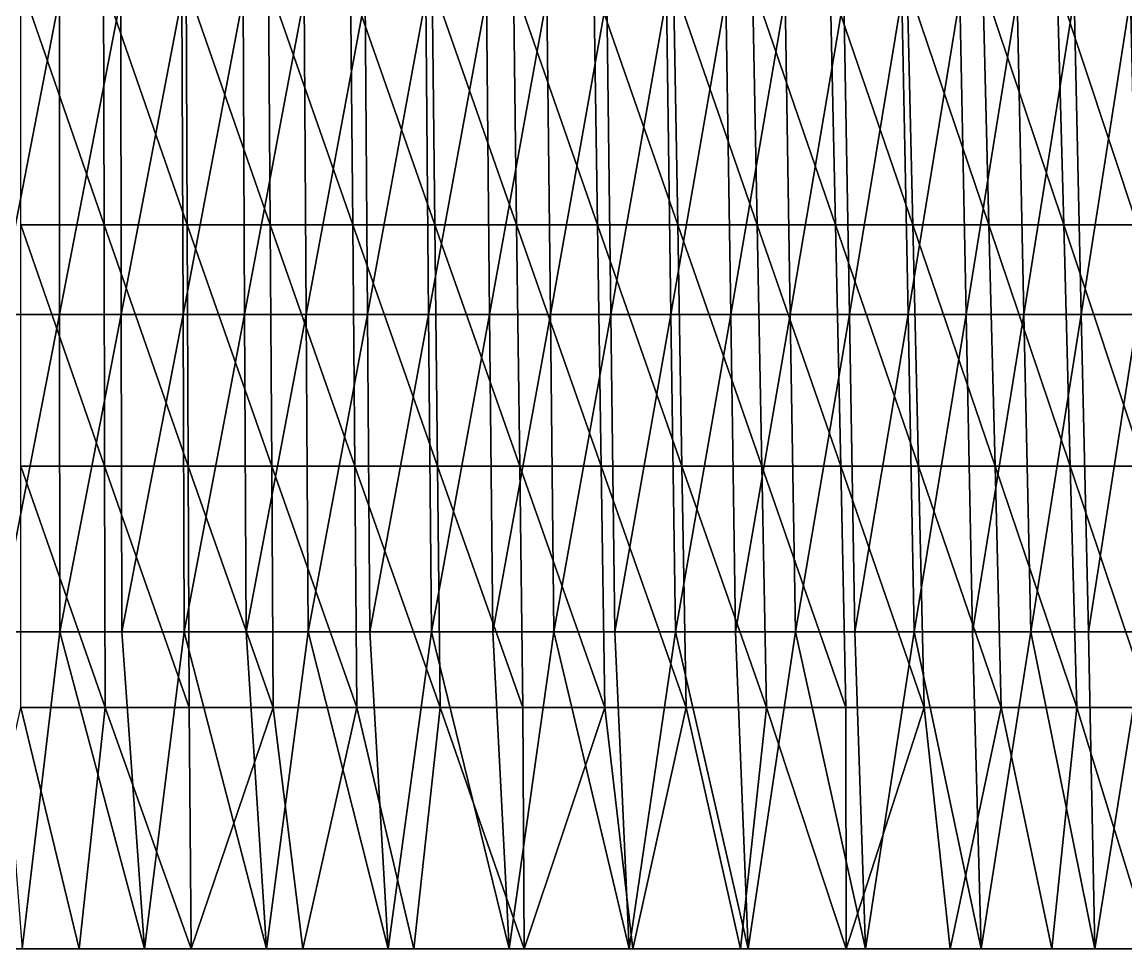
# Model space of a CAD drawing. Extents: x -53 to 3.8, y 0 to 88.2.
# Drawn here: x -24.65 to -14.61, y 0 to 8.43 of the extents above; entities that cross this region are included whole.
import ezdxf

# ---------------------------------------------------------------- set-up
doc = ezdxf.new("R2010")
doc.units = 0

msp = doc.modelspace()

# ---------------------------------------------------------------- linework, layer by layer
for points in [[(-23.9014, 6.58584, 32.4354), (-24.6583, 6.58584, 32.4484), (-24.6577, 8.78113, 32.0136)], [(-23.9058, 8.78113, 32.0008), (-23.9014, 6.58584, 32.4354), (-24.6577, 8.78113, 32.0136)], [(-23.1455, 6.58584, 32.395), (-23.9014, 6.58584, 32.4354), (-23.9058, 8.78113, 32.0008)], [(-23.1549, 8.78113, 31.9608), (-23.1455, 6.58584, 32.395), (-23.9058, 8.78113, 32.0008)], [(-22.3915, 6.58584, 32.3272), (-23.1455, 6.58584, 32.395), (-23.1549, 8.78113, 31.9608)], [(-22.4058, 8.78113, 31.8937), (-22.3915, 6.58584, 32.3272), (-23.1549, 8.78113, 31.9608)], [(-21.6405, 6.58584, 32.2322), (-22.3915, 6.58584, 32.3272), (-22.4058, 8.78113, 31.8937)], [(-21.6597, 8.78113, 31.7997), (-21.6405, 6.58584, 32.2322), (-22.4058, 8.78113, 31.8937)], [(-20.8933, 6.58584, 32.1102), (-21.6405, 6.58584, 32.2322), (-21.6597, 8.78113, 31.7997)], [(-20.9174, 8.78113, 31.6791), (-20.8933, 6.58584, 32.1102), (-21.6597, 8.78113, 31.7997)], [(-20.1511, 6.58584, 31.9614), (-20.8933, 6.58584, 32.1102), (-20.9174, 8.78113, 31.6791)], [(-20.18, 8.78113, 31.5318), (-20.1511, 6.58584, 31.9614), (-20.9174, 8.78113, 31.6791)], [(-19.4147, 6.58584, 31.7859), (-20.1511, 6.58584, 31.9614), (-20.18, 8.78113, 31.5318)], [(-19.4483, 8.78113, 31.3582), (-19.4147, 6.58584, 31.7859), (-20.18, 8.78113, 31.5318)], [(-18.6853, 6.58584, 31.5838), (-19.4147, 6.58584, 31.7859), (-19.4483, 8.78113, 31.3582)], [(-18.7235, 8.78113, 31.1583), (-18.6853, 6.58584, 31.5838), (-19.4483, 8.78113, 31.3582)], [(-17.9636, 6.58584, 31.3554), (-18.6853, 6.58584, 31.5838), (-18.7235, 8.78113, 31.1583)], [(-18.0063, 8.78113, 30.9323), (-17.9636, 6.58584, 31.3554), (-18.7235, 8.78113, 31.1583)], [(-17.2508, 6.58584, 31.1008), (-17.9636, 6.58584, 31.3554), (-18.0063, 8.78113, 30.9323)], [(-17.2979, 8.78113, 30.6804), (-17.2508, 6.58584, 31.1008), (-18.0063, 8.78113, 30.9323)], [(-16.5478, 6.58584, 30.8201), (-17.2508, 6.58584, 31.1008), (-17.2979, 8.78113, 30.6804)], [(-16.5991, 8.78113, 30.4027), (-16.5478, 6.58584, 30.8201), (-17.2979, 8.78113, 30.6804)], [(-15.8559, 6.58584, 30.5137), (-16.5478, 6.58584, 30.8201), (-16.5991, 8.78113, 30.4027)], [(-15.9112, 8.78113, 30.0994), (-15.8559, 6.58584, 30.5137), (-16.5991, 8.78113, 30.4027)], [(-15.1757, 6.58584, 30.182), (-15.8559, 6.58584, 30.5137), (-15.9112, 8.78113, 30.0994)], [(-15.2349, 8.78113, 29.7713), (-15.1757, 6.58584, 30.182), (-15.9112, 8.78113, 30.0994)], [(-14.508, 6.58584, 29.8258), (-15.1757, 6.58584, 30.182), (-15.2349, 8.78113, 29.7713)], [(-14.571, 8.78113, 29.4188), (-14.508, 6.58584, 29.8258), (-15.2349, 8.78113, 29.7713)], [(-24.3073, 8.65545, 36.0349), (-24.8649, 8.65545, 36.0356), (-24.8674, 5.7703, 36.607)], [(-24.8674, 5.7703, 36.607), (-24.3059, 5.7703, 36.6063), (-24.3073, 8.65545, 36.0349)], [(-24.3059, 5.7703, 36.6063), (-23.75, 8.65545, 36.0217), (-24.3073, 8.65545, 36.0349)], [(-23.75, 8.65545, 36.0217), (-24.3059, 5.7703, 36.6063), (-23.7445, 5.7703, 36.593)], [(-23.193, 8.65545, 35.9961), (-23.75, 8.65545, 36.0217), (-23.7445, 5.7703, 36.593)], [(-23.7445, 5.7703, 36.593), (-23.1836, 5.7703, 36.567), (-23.193, 8.65545, 35.9961)], [(-23.1836, 5.7703, 36.567), (-22.6368, 8.65545, 35.958), (-23.193, 8.65545, 35.9961)], [(-22.6368, 8.65545, 35.958), (-23.1836, 5.7703, 36.567), (-22.6234, 5.7703, 36.5285)], [(-22.0816, 8.65545, 35.9074), (-22.6368, 8.65545, 35.958), (-22.6234, 5.7703, 36.5285)], [(-22.6234, 5.7703, 36.5285), (-22.0643, 5.7703, 36.4773), (-22.0816, 8.65545, 35.9074)], [(-22.0643, 5.7703, 36.4773), (-21.5276, 8.65545, 35.8443), (-22.0816, 8.65545, 35.9074)], [(-21.5276, 8.65545, 35.8443), (-22.0643, 5.7703, 36.4773), (-21.5064, 5.7703, 36.4136)], [(-20.9752, 8.65545, 35.7688), (-21.5276, 8.65545, 35.8443), (-21.5064, 5.7703, 36.4136)], [(-21.5064, 5.7703, 36.4136), (-20.9502, 5.7703, 36.3371), (-20.9752, 8.65545, 35.7688)], [(-20.9502, 5.7703, 36.3371), (-20.4247, 8.65545, 35.6807), (-20.9752, 8.65545, 35.7688)], [(-20.4247, 8.65545, 35.6807), (-20.9502, 5.7703, 36.3371), (-20.3958, 5.7703, 36.248)], [(-19.8763, 8.65545, 35.5801), (-20.4247, 8.65545, 35.6807), (-20.3958, 5.7703, 36.248)], [(-20.3958, 5.7703, 36.248), (-19.8436, 5.7703, 36.1463), (-19.8763, 8.65545, 35.5801)], [(-19.8436, 5.7703, 36.1463), (-19.3303, 8.65545, 35.4672), (-19.8763, 8.65545, 35.5801)], [(-19.3303, 8.65545, 35.4672), (-19.8436, 5.7703, 36.1463), (-19.2938, 5.7703, 36.032)], [(-18.7871, 8.65545, 35.3419), (-19.3303, 8.65545, 35.4672), (-19.2938, 5.7703, 36.032)], [(-19.2938, 5.7703, 36.032), (-18.7468, 5.7703, 35.9053), (-18.7871, 8.65545, 35.3419)], [(-18.7468, 5.7703, 35.9053), (-18.2468, 8.65545, 35.2044), (-18.7871, 8.65545, 35.3419)], [(-18.2468, 8.65545, 35.2044), (-18.7468, 5.7703, 35.9053), (-18.2028, 5.7703, 35.7662)], [(-17.7097, 8.65545, 35.0549), (-18.2468, 8.65545, 35.2044), (-18.2028, 5.7703, 35.7662)], [(-17.7097, 8.65545, 35.0549), (-18.2028, 5.7703, 35.7662), (-17.6621, 5.7703, 35.615)], [(-17.6621, 5.7703, 35.615), (-17.1761, 8.65545, 34.8933), (-17.7097, 8.65545, 35.0549)], [(-17.1249, 5.7703, 35.4515), (-17.1761, 8.65545, 34.8933), (-17.6621, 5.7703, 35.615)], [(-17.1761, 8.65545, 34.8933), (-17.1249, 5.7703, 35.4515), (-16.6463, 8.65545, 34.7199)], [(-16.6463, 8.65545, 34.7199), (-17.1249, 5.7703, 35.4515), (-16.5915, 5.7703, 35.2761)], [(-16.6463, 8.65545, 34.7199), (-16.5915, 5.7703, 35.2761), (-16.1204, 8.65545, 34.5346)], [(-16.1204, 8.65545, 34.5346), (-16.5915, 5.7703, 35.2761), (-16.0622, 5.7703, 35.0887)], [(-16.0622, 5.7703, 35.0887), (-15.5989, 8.65545, 34.3376), (-16.1204, 8.65545, 34.5346)], [(-15.5373, 5.7703, 34.8894), (-15.5989, 8.65545, 34.3376), (-16.0622, 5.7703, 35.0887)], [(-15.5373, 5.7703, 34.8894), (-15.0819, 8.65545, 34.1291), (-15.5989, 8.65545, 34.3376)], [(-15.0169, 5.7703, 34.6785), (-15.0819, 8.65545, 34.1291), (-15.5373, 5.7703, 34.8894)], [(-15.0819, 8.65545, 34.1291), (-15.0169, 5.7703, 34.6785), (-14.5697, 8.65545, 33.909)], [(-14.5697, 8.65545, 33.909), (-15.0169, 5.7703, 34.6785), (-14.5015, 5.7703, 34.4559)], [(-24.6583, 6.58584, 32.4484), (-23.897, 4.39056, 32.8701), (-24.6588, 4.39056, 32.8831)], [(-23.9014, 6.58584, 32.4354), (-23.897, 4.39056, 32.8701), (-24.6583, 6.58584, 32.4484)], [(-23.9014, 6.58584, 32.4354), (-23.1361, 4.39056, 32.8292), (-23.897, 4.39056, 32.8701)], [(-23.1455, 6.58584, 32.395), (-23.1361, 4.39056, 32.8292), (-23.9014, 6.58584, 32.4354)], [(-23.1455, 6.58584, 32.395), (-22.3771, 4.39056, 32.7607), (-23.1361, 4.39056, 32.8292)], [(-22.3915, 6.58584, 32.3272), (-22.3771, 4.39056, 32.7607), (-23.1455, 6.58584, 32.395)], [(-22.3915, 6.58584, 32.3272), (-21.6212, 4.39056, 32.6647), (-22.3771, 4.39056, 32.7607)], [(-21.6405, 6.58584, 32.2322), (-21.6212, 4.39056, 32.6647), (-22.3915, 6.58584, 32.3272)], [(-21.6405, 6.58584, 32.2322), (-20.8692, 4.39056, 32.5414), (-21.6212, 4.39056, 32.6647)], [(-20.8933, 6.58584, 32.1102), (-20.8692, 4.39056, 32.5414), (-21.6405, 6.58584, 32.2322)], [(-20.8933, 6.58584, 32.1102), (-20.1222, 4.39056, 32.391), (-20.8692, 4.39056, 32.5414)], [(-20.1511, 6.58584, 31.9614), (-20.1222, 4.39056, 32.391), (-20.8933, 6.58584, 32.1102)], [(-20.1511, 6.58584, 31.9614), (-19.4147, 6.58584, 31.7859), (-19.3811, 4.39056, 32.2136)], [(-20.1222, 4.39056, 32.391), (-20.1511, 6.58584, 31.9614), (-19.3811, 4.39056, 32.2136)], [(-19.4147, 6.58584, 31.7859), (-18.6471, 4.39056, 32.0094), (-19.3811, 4.39056, 32.2136)], [(-18.6853, 6.58584, 31.5838), (-18.6471, 4.39056, 32.0094), (-19.4147, 6.58584, 31.7859)], [(-18.6853, 6.58584, 31.5838), (-17.9209, 4.39056, 31.7786), (-18.6471, 4.39056, 32.0094)], [(-17.9636, 6.58584, 31.3554), (-17.9209, 4.39056, 31.7786), (-18.6853, 6.58584, 31.5838)], [(-17.9636, 6.58584, 31.3554), (-17.2037, 4.39056, 31.5212), (-17.9209, 4.39056, 31.7786)], [(-17.2508, 6.58584, 31.1008), (-17.2037, 4.39056, 31.5212), (-17.9636, 6.58584, 31.3554)], [(-17.2508, 6.58584, 31.1008), (-16.4966, 4.39056, 31.2376), (-17.2037, 4.39056, 31.5212)], [(-16.5478, 6.58584, 30.8201), (-16.4966, 4.39056, 31.2376), (-17.2508, 6.58584, 31.1008)], [(-16.5478, 6.58584, 30.8201), (-15.8005, 4.39056, 30.9279), (-16.4966, 4.39056, 31.2376)], [(-15.8559, 6.58584, 30.5137), (-15.8005, 4.39056, 30.9279), (-16.5478, 6.58584, 30.8201)], [(-15.8559, 6.58584, 30.5137), (-15.1164, 4.39056, 30.5928), (-15.8005, 4.39056, 30.9279)], [(-15.1757, 6.58584, 30.182), (-15.1164, 4.39056, 30.5928), (-15.8559, 6.58584, 30.5137)], [(-15.1757, 6.58584, 30.182), (-14.4451, 4.39056, 30.2328), (-15.1164, 4.39056, 30.5928)], [(-14.508, 6.58584, 29.8258), (-14.4451, 4.39056, 30.2328), (-15.1757, 6.58584, 30.182)], [(-24.3059, 5.7703, 36.6063), (-24.8699, 2.88515, 37.1783), (-24.3044, 2.88515, 37.1776)], [(-24.8699, 2.88515, 37.1783), (-24.3059, 5.7703, 36.6063), (-24.8674, 5.7703, 36.607)], [(-23.7445, 5.7703, 36.593), (-24.3059, 5.7703, 36.6063), (-24.3044, 2.88515, 37.1776)], [(-24.3044, 2.88515, 37.1776), (-23.7391, 2.88515, 37.1642), (-23.7445, 5.7703, 36.593)], [(-23.7391, 2.88515, 37.1642), (-23.1836, 5.7703, 36.567), (-23.7445, 5.7703, 36.593)], [(-23.1836, 5.7703, 36.567), (-23.7391, 2.88515, 37.1642), (-23.1742, 2.88515, 37.138)], [(-22.6234, 5.7703, 36.5285), (-23.1836, 5.7703, 36.567), (-23.1742, 2.88515, 37.138)], [(-23.1742, 2.88515, 37.138), (-22.6101, 2.88515, 37.099), (-22.6234, 5.7703, 36.5285)], [(-22.6101, 2.88515, 37.099), (-22.0643, 5.7703, 36.4773), (-22.6234, 5.7703, 36.5285)], [(-22.0643, 5.7703, 36.4773), (-22.6101, 2.88515, 37.099), (-22.047, 2.88515, 37.0473)], [(-21.5064, 5.7703, 36.4136), (-22.0643, 5.7703, 36.4773), (-22.047, 2.88515, 37.0473)], [(-22.047, 2.88515, 37.0473), (-21.4852, 2.88515, 36.9828), (-21.5064, 5.7703, 36.4136)], [(-21.4852, 2.88515, 36.9828), (-20.9502, 5.7703, 36.3371), (-21.5064, 5.7703, 36.4136)], [(-20.9502, 5.7703, 36.3371), (-21.4852, 2.88515, 36.9828), (-20.9251, 2.88515, 36.9055)], [(-20.3958, 5.7703, 36.248), (-20.9502, 5.7703, 36.3371), (-20.9251, 2.88515, 36.9055)], [(-20.9251, 2.88515, 36.9055), (-20.3668, 2.88515, 36.8153), (-20.3958, 5.7703, 36.248)], [(-20.3668, 2.88515, 36.8153), (-19.8436, 5.7703, 36.1463), (-20.3958, 5.7703, 36.248)], [(-19.8436, 5.7703, 36.1463), (-20.3668, 2.88515, 36.8153), (-19.8108, 2.88515, 36.7124)], [(-19.2938, 5.7703, 36.032), (-19.8436, 5.7703, 36.1463), (-19.8108, 2.88515, 36.7124)], [(-19.8108, 2.88515, 36.7124), (-19.2573, 2.88515, 36.5969), (-19.2938, 5.7703, 36.032)], [(-19.2573, 2.88515, 36.5969), (-18.7468, 5.7703, 35.9053), (-19.2938, 5.7703, 36.032)], [(-18.7468, 5.7703, 35.9053), (-19.2573, 2.88515, 36.5969), (-18.7065, 2.88515, 36.4687)], [(-18.7468, 5.7703, 35.9053), (-18.7065, 2.88515, 36.4687), (-18.2028, 5.7703, 35.7662)], [(-18.2028, 5.7703, 35.7662), (-18.7065, 2.88515, 36.4687), (-18.1588, 2.88515, 36.328)], [(-18.2028, 5.7703, 35.7662), (-18.1588, 2.88515, 36.328), (-17.6621, 5.7703, 35.615)], [(-18.1588, 2.88515, 36.328), (-17.6145, 2.88515, 36.175), (-17.6621, 5.7703, 35.615)], [(-17.6145, 2.88515, 36.175), (-17.1249, 5.7703, 35.4515), (-17.6621, 5.7703, 35.615)], [(-17.0737, 2.88515, 36.0097), (-17.1249, 5.7703, 35.4515), (-17.6145, 2.88515, 36.175)], [(-17.1249, 5.7703, 35.4515), (-17.0737, 2.88515, 36.0097), (-16.5915, 5.7703, 35.2761)], [(-16.5915, 5.7703, 35.2761), (-17.0737, 2.88515, 36.0097), (-16.5368, 2.88515, 35.8323)], [(-16.5915, 5.7703, 35.2761), (-16.5368, 2.88515, 35.8323), (-16.0622, 5.7703, 35.0887)], [(-16.0622, 5.7703, 35.0887), (-16.5368, 2.88515, 35.8323), (-16.004, 2.88515, 35.6427)], [(-16.004, 2.88515, 35.6427), (-15.5373, 5.7703, 34.8894), (-16.0622, 5.7703, 35.0887)], [(-15.4757, 2.88515, 35.4412), (-15.5373, 5.7703, 34.8894), (-16.004, 2.88515, 35.6427)], [(-15.4757, 2.88515, 35.4412), (-15.0169, 5.7703, 34.6785), (-15.5373, 5.7703, 34.8894)], [(-14.952, 2.88515, 35.2278), (-15.0169, 5.7703, 34.6785), (-15.4757, 2.88515, 35.4412)], [(-15.0169, 5.7703, 34.6785), (-14.952, 2.88515, 35.2278), (-14.5015, 5.7703, 34.4559)], [(-14.5015, 5.7703, 34.4559), (-14.952, 2.88515, 35.2278), (-14.4333, 2.88515, 35.0027)], [(-24.6588, 4.39056, 32.8831), (-23.8925, 2.19528, 33.3047), (-24.6594, 2.19528, 33.3179)], [(-23.897, 4.39056, 32.8701), (-23.8925, 2.19528, 33.3047), (-24.6588, 4.39056, 32.8831)], [(-23.897, 4.39056, 32.8701), (-23.1267, 2.19528, 33.2634), (-23.8925, 2.19528, 33.3047)], [(-23.1361, 4.39056, 32.8292), (-23.1267, 2.19528, 33.2634), (-23.897, 4.39056, 32.8701)], [(-23.1361, 4.39056, 32.8292), (-22.3628, 2.19528, 33.1942), (-23.1267, 2.19528, 33.2634)], [(-22.3771, 4.39056, 32.7607), (-22.3628, 2.19528, 33.1942), (-23.1361, 4.39056, 32.8292)], [(-22.3771, 4.39056, 32.7607), (-21.6019, 2.19528, 33.0972), (-22.3628, 2.19528, 33.1942)], [(-21.6212, 4.39056, 32.6647), (-21.6019, 2.19528, 33.0972), (-22.3771, 4.39056, 32.7607)], [(-21.6212, 4.39056, 32.6647), (-20.8451, 2.19528, 32.9726), (-21.6019, 2.19528, 33.0972)], [(-20.8692, 4.39056, 32.5414), (-20.8451, 2.19528, 32.9726), (-21.6212, 4.39056, 32.6647)], [(-20.8692, 4.39056, 32.5414), (-20.0933, 2.19528, 32.8206), (-20.8451, 2.19528, 32.9726)], [(-20.1222, 4.39056, 32.391), (-20.0933, 2.19528, 32.8206), (-20.8692, 4.39056, 32.5414)], [(-19.3476, 2.19528, 32.6413), (-20.0933, 2.19528, 32.8206), (-20.1222, 4.39056, 32.391)], [(-19.3476, 2.19528, 32.6413), (-20.1222, 4.39056, 32.391), (-19.3811, 4.39056, 32.2136)], [(-19.3811, 4.39056, 32.2136), (-18.6089, 2.19528, 32.435), (-19.3476, 2.19528, 32.6413)], [(-18.6471, 4.39056, 32.0094), (-18.6089, 2.19528, 32.435), (-19.3811, 4.39056, 32.2136)], [(-18.6471, 4.39056, 32.0094), (-17.8782, 2.19528, 32.2017), (-18.6089, 2.19528, 32.435)], [(-17.9209, 4.39056, 31.7786), (-17.8782, 2.19528, 32.2017), (-18.6471, 4.39056, 32.0094)], [(-17.9209, 4.39056, 31.7786), (-17.1567, 2.19528, 31.9417), (-17.8782, 2.19528, 32.2017)], [(-17.2037, 4.39056, 31.5212), (-17.1567, 2.19528, 31.9417), (-17.9209, 4.39056, 31.7786)], [(-17.2037, 4.39056, 31.5212), (-16.4453, 2.19528, 31.6551), (-17.1567, 2.19528, 31.9417)], [(-16.4966, 4.39056, 31.2376), (-16.4453, 2.19528, 31.6551), (-17.2037, 4.39056, 31.5212)], [(-16.4966, 4.39056, 31.2376), (-15.7452, 2.19528, 31.3421), (-16.4453, 2.19528, 31.6551)], [(-15.8005, 4.39056, 30.9279), (-15.7452, 2.19528, 31.3421), (-16.4966, 4.39056, 31.2376)], [(-15.8005, 4.39056, 30.9279), (-15.0572, 2.19528, 31.0035), (-15.7452, 2.19528, 31.3421)], [(-15.1164, 4.39056, 30.5928), (-15.0572, 2.19528, 31.0035), (-15.8005, 4.39056, 30.9279)], [(-15.1164, 4.39056, 30.5928), (-14.3821, 2.19528, 30.6398), (-15.0572, 2.19528, 31.0035)], [(-14.4451, 4.39056, 30.2328), (-14.3821, 2.19528, 30.6398), (-15.1164, 4.39056, 30.5928)], [(-24.3044, 2.88515, 37.1776), (-24.8699, 2.88515, 37.1783), (-24.6475, 0, 37.753)], [(-23.5345, 0, 37.7292), (-24.3044, 2.88515, 37.1776), (-24.6475, 0, 37.753)], [(-23.7391, 2.88515, 37.1642), (-24.3044, 2.88515, 37.1776), (-23.5345, 0, 37.7292)], [(-23.1742, 2.88515, 37.138), (-23.7391, 2.88515, 37.1642), (-23.5345, 0, 37.7292)], [(-22.4236, 0, 37.6559), (-23.1742, 2.88515, 37.138), (-23.5345, 0, 37.7292)], [(-22.6101, 2.88515, 37.099), (-23.1742, 2.88515, 37.138), (-22.4236, 0, 37.6559)], [(-22.047, 2.88515, 37.0473), (-22.6101, 2.88515, 37.099), (-22.4236, 0, 37.6559)], [(-21.3172, 0, 37.5332), (-22.047, 2.88515, 37.0473), (-22.4236, 0, 37.6559)], [(-21.4852, 2.88515, 36.9828), (-22.047, 2.88515, 37.0473), (-21.3172, 0, 37.5332)], [(-20.9251, 2.88515, 36.9055), (-21.4852, 2.88515, 36.9828), (-21.3172, 0, 37.5332)], [(-20.2172, 0, 37.3614), (-20.9251, 2.88515, 36.9055), (-21.3172, 0, 37.5332)], [(-20.3668, 2.88515, 36.8153), (-20.9251, 2.88515, 36.9055), (-20.2172, 0, 37.3614)], [(-19.8108, 2.88515, 36.7124), (-20.3668, 2.88515, 36.8153), (-20.2172, 0, 37.3614)], [(-20.2172, 0, 37.3614), (-19.126, 0, 37.1407), (-19.8108, 2.88515, 36.7124)], [(-19.126, 0, 37.1407), (-19.2573, 2.88515, 36.5969), (-19.8108, 2.88515, 36.7124)], [(-19.2573, 2.88515, 36.5969), (-19.126, 0, 37.1407), (-18.7065, 2.88515, 36.4687)], [(-18.7065, 2.88515, 36.4687), (-19.126, 0, 37.1407), (-18.0458, 0, 36.8717)], [(-18.7065, 2.88515, 36.4687), (-18.0458, 0, 36.8717), (-18.1588, 2.88515, 36.328)], [(-18.1588, 2.88515, 36.328), (-18.0458, 0, 36.8717), (-17.6145, 2.88515, 36.175)], [(-18.0458, 0, 36.8717), (-16.9785, 0, 36.5549), (-17.6145, 2.88515, 36.175)], [(-17.6145, 2.88515, 36.175), (-16.9785, 0, 36.5549), (-17.0737, 2.88515, 36.0097)], [(-17.0737, 2.88515, 36.0097), (-16.9785, 0, 36.5549), (-16.5368, 2.88515, 35.8323)], [(-16.5368, 2.88515, 35.8323), (-16.9785, 0, 36.5549), (-15.9264, 0, 36.1909)], [(-16.5368, 2.88515, 35.8323), (-15.9264, 0, 36.1909), (-16.004, 2.88515, 35.6427)], [(-16.004, 2.88515, 35.6427), (-15.9264, 0, 36.1909), (-15.4757, 2.88515, 35.4412)], [(-15.9264, 0, 36.1909), (-14.8916, 0, 35.7804), (-15.4757, 2.88515, 35.4412)], [(-15.4757, 2.88515, 35.4412), (-14.8916, 0, 35.7804), (-14.952, 2.88515, 35.2278)], [(-14.952, 2.88515, 35.2278), (-14.8916, 0, 35.7804), (-14.4333, 2.88515, 35.0027)], [(-14.4333, 2.88515, 35.0027), (-14.8916, 0, 35.7804), (-13.8761, 0, 35.3242)], [(-24.1287, 0, 33.7471), (-25.1491, 0, 33.7465), (-24.6594, 2.19528, 33.3179)], [(-23.8925, 2.19528, 33.3047), (-24.1287, 0, 33.7471), (-24.6594, 2.19528, 33.3179)], [(-23.1095, 0, 33.6982), (-24.1287, 0, 33.7471), (-23.8925, 2.19528, 33.3047)], [(-23.1267, 2.19528, 33.2634), (-23.1095, 0, 33.6982), (-23.8925, 2.19528, 33.3047)], [(-22.3628, 2.19528, 33.1942), (-23.1095, 0, 33.6982), (-23.1267, 2.19528, 33.2634)], [(-22.3628, 2.19528, 33.1942), (-22.0938, 0, 33.5999), (-23.1095, 0, 33.6982)], [(-21.6019, 2.19528, 33.0972), (-22.0938, 0, 33.5999), (-22.3628, 2.19528, 33.1942)], [(-21.6019, 2.19528, 33.0972), (-21.0841, 0, 33.4523), (-22.0938, 0, 33.5999)], [(-20.8451, 2.19528, 32.9726), (-21.0841, 0, 33.4523), (-21.6019, 2.19528, 33.0972)], [(-20.8451, 2.19528, 32.9726), (-20.0828, 0, 33.2559), (-21.0841, 0, 33.4523)], [(-20.0933, 2.19528, 32.8206), (-20.0828, 0, 33.2559), (-20.8451, 2.19528, 32.9726)], [(-19.3476, 2.19528, 32.6413), (-20.0828, 0, 33.2559), (-20.0933, 2.19528, 32.8206)], [(-19.0922, 0, 33.011), (-20.0828, 0, 33.2559), (-19.3476, 2.19528, 32.6413)], [(-18.6089, 2.19528, 32.435), (-19.0922, 0, 33.011), (-19.3476, 2.19528, 32.6413)], [(-18.1147, 0, 32.7184), (-19.0922, 0, 33.011), (-18.6089, 2.19528, 32.435)], [(-17.8782, 2.19528, 32.2017), (-18.1147, 0, 32.7184), (-18.6089, 2.19528, 32.435)], [(-17.1525, 0, 32.3785), (-18.1147, 0, 32.7184), (-17.8782, 2.19528, 32.2017)], [(-17.1567, 2.19528, 31.9417), (-17.1525, 0, 32.3785), (-17.8782, 2.19528, 32.2017)], [(-16.4453, 2.19528, 31.6551), (-17.1525, 0, 32.3785), (-17.1567, 2.19528, 31.9417)], [(-16.4453, 2.19528, 31.6551), (-16.208, 0, 31.9924), (-17.1525, 0, 32.3785)], [(-15.7452, 2.19528, 31.3421), (-16.208, 0, 31.9924), (-16.4453, 2.19528, 31.6551)], [(-15.7452, 2.19528, 31.3421), (-15.2833, 0, 31.5608), (-16.208, 0, 31.9924)], [(-15.0572, 2.19528, 31.0035), (-15.2833, 0, 31.5608), (-15.7452, 2.19528, 31.3421)], [(-15.0572, 2.19528, 31.0035), (-14.3807, 0, 31.0848), (-15.2833, 0, 31.5608)], [(-14.3821, 2.19528, 30.6398), (-14.3807, 0, 31.0848), (-15.0572, 2.19528, 31.0035)], [(-24.1287, 0, 33.7471), (-24.6475, 0, 37.753), (-25.1491, 0, 33.7465)], [(-23.5345, 0, 37.7292), (-24.6475, 0, 37.753), (-24.1287, 0, 33.7471)], [(-23.1095, 0, 33.6982), (-23.5345, 0, 37.7292), (-24.1287, 0, 33.7471)], [(-22.4236, 0, 37.6559), (-23.5345, 0, 37.7292), (-23.1095, 0, 33.6982)], [(-21.3172, 0, 37.5332), (-22.4236, 0, 37.6559), (-23.1095, 0, 33.6982)], [(-22.0938, 0, 33.5999), (-21.3172, 0, 37.5332), (-23.1095, 0, 33.6982)], [(-20.2172, 0, 37.3614), (-21.3172, 0, 37.5332), (-22.0938, 0, 33.5999)], [(-21.0841, 0, 33.4523), (-20.2172, 0, 37.3614), (-22.0938, 0, 33.5999)], [(-19.126, 0, 37.1407), (-20.2172, 0, 37.3614), (-21.0841, 0, 33.4523)], [(-18.0458, 0, 36.8717), (-19.126, 0, 37.1407), (-21.0841, 0, 33.4523)], [(-20.0828, 0, 33.2559), (-18.0458, 0, 36.8717), (-21.0841, 0, 33.4523)], [(-16.9785, 0, 36.5549), (-18.0458, 0, 36.8717), (-20.0828, 0, 33.2559)], [(-19.0922, 0, 33.011), (-16.9785, 0, 36.5549), (-20.0828, 0, 33.2559)], [(-15.9264, 0, 36.1909), (-16.9785, 0, 36.5549), (-19.0922, 0, 33.011)], [(-18.1147, 0, 32.7184), (-15.9264, 0, 36.1909), (-19.0922, 0, 33.011)], [(-14.8916, 0, 35.7804), (-15.9264, 0, 36.1909), (-18.1147, 0, 32.7184)], [(-13.8761, 0, 35.3242), (-14.8916, 0, 35.7804), (-18.1147, 0, 32.7184)], [(-17.1525, 0, 32.3785), (-13.8761, 0, 35.3242), (-18.1147, 0, 32.7184)], [(-12.8819, 0, 34.8233), (-13.8761, 0, 35.3242), (-17.1525, 0, 32.3785)], [(-16.208, 0, 31.9924), (-12.8819, 0, 34.8233), (-17.1525, 0, 32.3785)], [(-11.911, 0, 34.2786), (-12.8819, 0, 34.8233), (-16.208, 0, 31.9924)], [(-15.2833, 0, 31.5608), (-11.911, 0, 34.2786), (-16.208, 0, 31.9924)], [(-10.9653, 0, 33.6913), (-11.911, 0, 34.2786), (-15.2833, 0, 31.5608)], [(-14.3807, 0, 31.0848), (-10.9653, 0, 33.6913), (-15.2833, 0, 31.5608)]]:
    msp.add_3dface(points)

doc.saveas('drawing.dxf')
